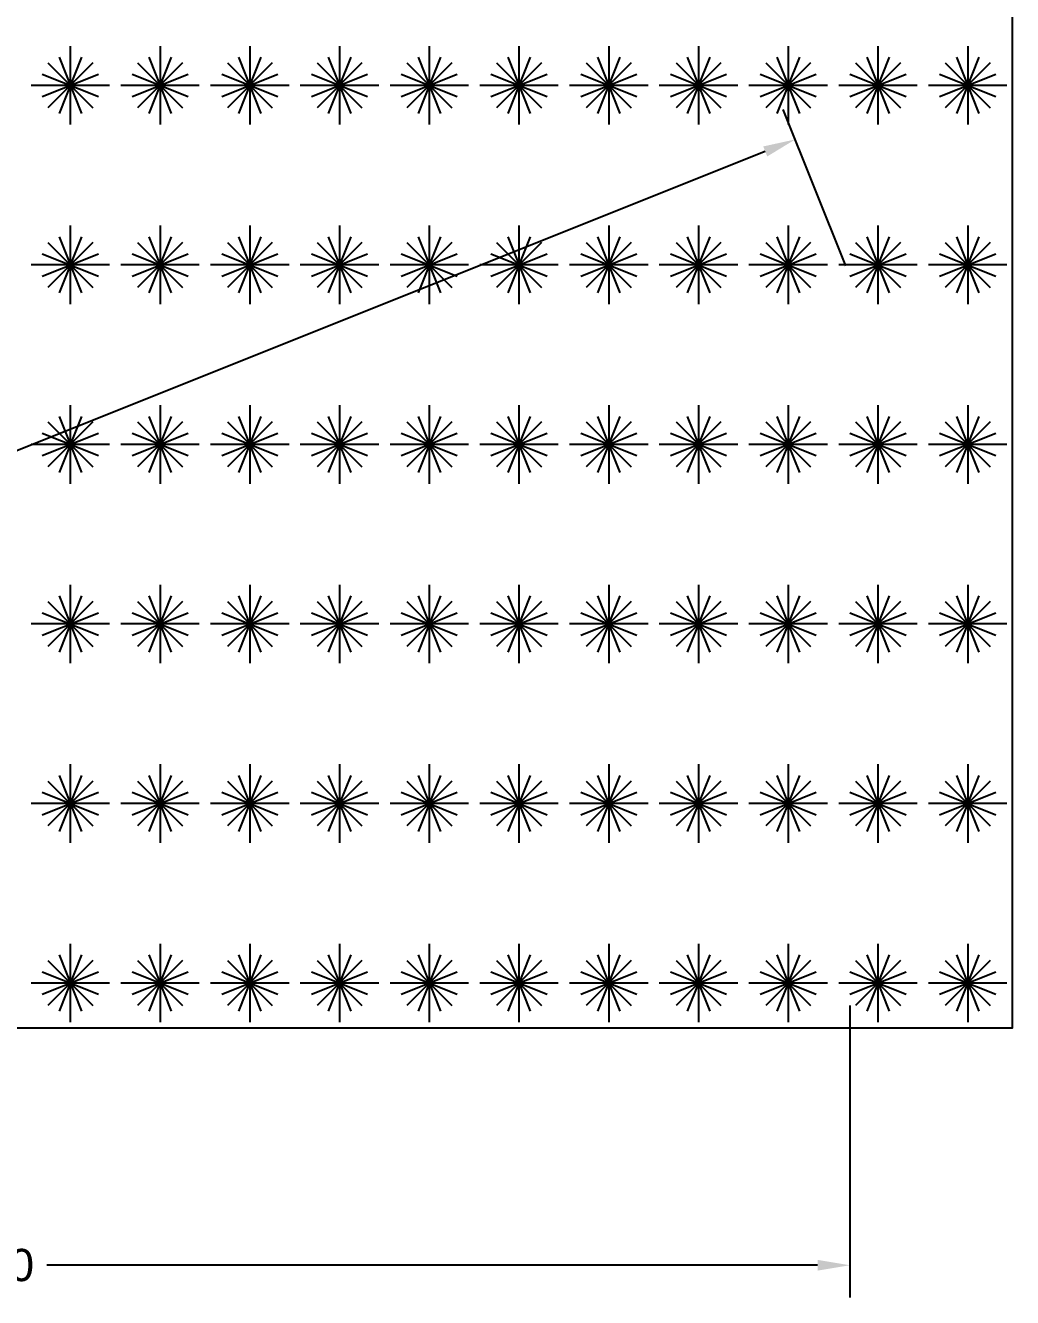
# Model space of a CAD drawing. Header units: inches. Extents: x 0 to 11, y -1.5 to 10.
# Drawn here: x 5.5 to 11, y -1.5 to 5.58 of the extents above; entities that cross this region are included whole.
import ezdxf

# ---------------------------------------------------------------- set-up
doc = ezdxf.new("R2010")
doc.units = ezdxf.units.IN
doc.header["$LTSCALE"] = 0.01
doc.header["$MEASUREMENT"] = 0
doc.styles.get("Standard").update_dxf_attribs({"font": 'arial.ttf'})
doc.dimstyles.get("Standard").update_dxf_attribs({"dimtxt": 0.18, "dimasz": 0.18, "dimexe": 0.18, "dimexo": 0.0625, "dimgap": 0.09, "dimtad": 0, "dimtih": 1, "dimtoh": 1, "dimdec": 4, "dimzin": 0, "dimdsep": 46, "dimtxsty": 'Standard', "dimcen": 0.09, "dimadec": 0, "dimazin": 0, "dimtfac": 1, "dimtdec": 4, "dimtofl": 0, "dimtmove": 0, "dimatfit": 3, "dimfxl": 1, "dimtolj": 1, "dimtzin": 0, "dimarcsym": 0})

# ---------------------------------------------------------------- blocks, each defined once
blk = doc.blocks.new('*D1')
at = {"color": 0, "lineweight": -2, "transparency": 16777216}
for p, q in [((10.0706, 4.2455), (9.7224, 5.116)), ((9.6221, 4.882), (5.4004, 3.1934)), ((0.2689, 1.1407), (4.4906, 2.8294)), ((0.3831, 0.3705), (0.0349, 1.241))]:
    blk.add_line(p, q, dxfattribs=at)
at = {"color": 0, "transparency": 16777216}
for points in [[(9.611, 4.9099), (9.6333, 4.8542), (9.7892, 4.9489)], [(0.2577, 1.1686), (0.28, 1.1129), (0.1017, 1.0739)]]:
    blk.add_solid(points, dxfattribs=at)
at = {"layer": 'Defpoints', "color": 0, "transparency": 16777216}
for p in [(10.0938, 4.1875), (0.1017, 1.0739), (0.4063, 0.3125)]:
    blk.add_point(p, dxfattribs=at)
at = {"color": 0, "transparency": 16777216, "insert": (4.9455, 3.0114), "char_height": 0.18, "attachment_point": 5}
blk.add_mtext('\\A1;10.4338', dxfattribs=at)
blk = doc.blocks.new('*D4')
at = {"color": 0, "lineweight": -2, "transparency": 16777216}
for p, q in [((0.0938, 0.125), (0.0938, -1.5019)), ((10.0938, 0.125), (10.0938, -1.5019)), ((0.2738, -1.3219), (4.569, -1.3219)), ((9.9138, -1.3219), (5.6186, -1.3219))]:
    blk.add_line(p, q, dxfattribs=at)
at = {"color": 0, "transparency": 16777216}
for points in [[(0.2738, -1.2919), (0.2738, -1.3519), (0.0938, -1.3219)], [(9.9138, -1.2919), (9.9138, -1.3519), (10.0938, -1.3219)]]:
    blk.add_solid(points, dxfattribs=at)
at = {"layer": 'Defpoints', "color": 0, "transparency": 16777216}
for p in [(0.0938, 0.1875), (10.0938, 0.1875), (10.0938, -1.3219)]:
    blk.add_point(p, dxfattribs=at)
at = {"color": 0, "transparency": 16777216, "insert": (5.0938, -1.3219), "char_height": 0.18, "attachment_point": 5}
blk.add_mtext('\\A1;10.0000', dxfattribs=at)

msp = doc.modelspace()

# ---------------------------------------------------------------- linework, layer by layer
at = {"linetype": 'Continuous'}
for p, q in [((5.75, 5.4688), (5.75, 5.0313)), ((6.25, 5.4688), (6.25, 5.0313)), ((6.75, 5.4688), (6.75, 5.0313)), ((7.25, 5.4688), (7.25, 5.0313)), ((7.75, 5.4688), (7.75, 5.0313)), ((8.25, 5.4688), (8.25, 5.0313)), ((8.75, 5.4688), (8.75, 5.0313)), ((9.25, 5.4688), (9.25, 5.0313)), ((9.75, 5.4688), (9.75, 5.0313)), ((10.25, 5.4688), (10.25, 5.0313)), ((10.75, 5.4688), (10.75, 5.0313)), ((5.8125, 5.4063), (5.6875, 5.0938)), ((5.6875, 5.4063), (5.8125, 5.0938)), ((6.3125, 5.4063), (6.1875, 5.0938)), ((6.1875, 5.4063), (6.3125, 5.0938)), ((6.8125, 5.4063), (6.6875, 5.0938)), ((6.6875, 5.4063), (6.8125, 5.0938)), ((7.3125, 5.4063), (7.1875, 5.0938)), ((7.1875, 5.4063), (7.3125, 5.0938)), ((7.8125, 5.4063), (7.6875, 5.0938)), ((7.6875, 5.4063), (7.8125, 5.0938)), ((8.3125, 5.4063), (8.1875, 5.0938)), ((8.1875, 5.4063), (8.3125, 5.0938)), ((8.8125, 5.4063), (8.6875, 5.0938)), ((8.6875, 5.4063), (8.8125, 5.0938)), ((9.3125, 5.4063), (9.1875, 5.0938)), ((9.1875, 5.4063), (9.3125, 5.0938)), ((9.8125, 5.4063), (9.6875, 5.0938)), ((9.6875, 5.4063), (9.8125, 5.0938)), ((10.3125, 5.4063), (10.1875, 5.0938)), ((10.1875, 5.4063), (10.3125, 5.0938)), ((10.8125, 5.4063), (10.6875, 5.0938)), ((10.6875, 5.4063), (10.8125, 5.0938)), ((5.625, 5.375), (5.875, 5.125)), ((5.875, 5.375), (5.625, 5.125)), ((6.125, 5.375), (6.375, 5.125)), ((6.375, 5.375), (6.125, 5.125)), ((6.625, 5.375), (6.875, 5.125)), ((6.875, 5.375), (6.625, 5.125)), ((7.125, 5.375), (7.375, 5.125)), ((7.375, 5.375), (7.125, 5.125)), ((7.625, 5.375), (7.875, 5.125)), ((7.875, 5.375), (7.625, 5.125)), ((8.125, 5.375), (8.375, 5.125)), ((8.375, 5.375), (8.125, 5.125)), ((8.625, 5.375), (8.875, 5.125)), ((8.875, 5.375), (8.625, 5.125)), ((9.125, 5.375), (9.375, 5.125)), ((9.375, 5.375), (9.125, 5.125)), ((9.625, 5.375), (9.875, 5.125)), ((9.875, 5.375), (9.625, 5.125)), ((10.125, 5.375), (10.375, 5.125)), ((10.375, 5.375), (10.125, 5.125)), ((10.625, 5.375), (10.875, 5.125)), ((10.875, 5.375), (10.625, 5.125)), ((5.9688, 5.25), (5.5313, 5.25)), ((5.5938, 5.1875), (5.9063, 5.3125)), ((5.5938, 5.3125), (5.9063, 5.1875)), ((6.4688, 5.25), (6.0313, 5.25)), ((6.0938, 5.1875), (6.4063, 5.3125)), ((6.0938, 5.3125), (6.4063, 5.1875)), ((6.9688, 5.25), (6.5313, 5.25)), ((6.5938, 5.1875), (6.9063, 5.3125)), ((6.5938, 5.3125), (6.9063, 5.1875)), ((7.4688, 5.25), (7.0313, 5.25)), ((7.0938, 5.1875), (7.4063, 5.3125)), ((7.0938, 5.3125), (7.4063, 5.1875)), ((7.9688, 5.25), (7.5313, 5.25)), ((7.5938, 5.1875), (7.9063, 5.3125)), ((7.5938, 5.3125), (7.9063, 5.1875)), ((8.4688, 5.25), (8.0313, 5.25)), ((8.0938, 5.1875), (8.4063, 5.3125)), ((8.0938, 5.3125), (8.4063, 5.1875)), ((8.9688, 5.25), (8.5313, 5.25)), ((8.5938, 5.1875), (8.9063, 5.3125)), ((8.5938, 5.3125), (8.9063, 5.1875)), ((9.4688, 5.25), (9.0313, 5.25)), ((9.0938, 5.1875), (9.4063, 5.3125)), ((9.0938, 5.3125), (9.4063, 5.1875)), ((9.9688, 5.25), (9.5313, 5.25)), ((9.5938, 5.1875), (9.9063, 5.3125)), ((9.5938, 5.3125), (9.9063, 5.1875)), ((10.4688, 5.25), (10.0313, 5.25)), ((10.0938, 5.1875), (10.4063, 5.3125)), ((10.0938, 5.3125), (10.4063, 5.1875)), ((10.9688, 5.25), (10.5313, 5.25)), ((10.5938, 5.1875), (10.9063, 5.3125)), ((10.5938, 5.3125), (10.9063, 5.1875)), ((5.75, 4.4688), (5.75, 4.0313)), ((6.25, 4.4688), (6.25, 4.0313)), ((6.75, 4.4688), (6.75, 4.0313)), ((7.25, 4.4688), (7.25, 4.0313)), ((7.75, 4.4688), (7.75, 4.0313)), ((8.25, 4.4688), (8.25, 4.0313)), ((8.75, 4.4688), (8.75, 4.0313)), ((9.25, 4.4688), (9.25, 4.0313)), ((9.75, 4.4688), (9.75, 4.0313)), ((10.25, 4.4688), (10.25, 4.0313)), ((10.75, 4.4688), (10.75, 4.0313)), ((5.8125, 4.4063), (5.6875, 4.0938)), ((5.6875, 4.4063), (5.8125, 4.0938)), ((6.3125, 4.4063), (6.1875, 4.0938)), ((6.1875, 4.4063), (6.3125, 4.0938)), ((6.8125, 4.4063), (6.6875, 4.0938)), ((6.6875, 4.4063), (6.8125, 4.0938)), ((7.3125, 4.4063), (7.1875, 4.0938)), ((7.1875, 4.4063), (7.3125, 4.0938)), ((7.8125, 4.4063), (7.6875, 4.0938)), ((7.6875, 4.4063), (7.8125, 4.0938)), ((8.3125, 4.4063), (8.1875, 4.0938)), ((8.1875, 4.4063), (8.3125, 4.0938)), ((8.8125, 4.4063), (8.6875, 4.0938)), ((8.6875, 4.4063), (8.8125, 4.0938)), ((9.3125, 4.4063), (9.1875, 4.0938)), ((9.1875, 4.4063), (9.3125, 4.0938)), ((9.8125, 4.4063), (9.6875, 4.0938)), ((9.6875, 4.4063), (9.8125, 4.0938)), ((10.3125, 4.4063), (10.1875, 4.0938)), ((10.1875, 4.4063), (10.3125, 4.0938)), ((10.8125, 4.4063), (10.6875, 4.0938)), ((10.6875, 4.4063), (10.8125, 4.0938)), ((5.625, 4.375), (5.875, 4.125)), ((5.875, 4.375), (5.625, 4.125)), ((6.125, 4.375), (6.375, 4.125)), ((6.375, 4.375), (6.125, 4.125)), ((6.625, 4.375), (6.875, 4.125)), ((6.875, 4.375), (6.625, 4.125)), ((7.125, 4.375), (7.375, 4.125)), ((7.375, 4.375), (7.125, 4.125)), ((7.625, 4.375), (7.875, 4.125)), ((7.875, 4.375), (7.625, 4.125)), ((8.125, 4.375), (8.375, 4.125)), ((8.375, 4.375), (8.125, 4.125)), ((8.625, 4.375), (8.875, 4.125)), ((8.875, 4.375), (8.625, 4.125)), ((9.125, 4.375), (9.375, 4.125)), ((9.375, 4.375), (9.125, 4.125)), ((9.625, 4.375), (9.875, 4.125)), ((9.875, 4.375), (9.625, 4.125)), ((10.125, 4.375), (10.375, 4.125)), ((10.375, 4.375), (10.125, 4.125)), ((10.625, 4.375), (10.875, 4.125)), ((10.875, 4.375), (10.625, 4.125)), ((5.5938, 4.1875), (5.9063, 4.3125)), ((5.5938, 4.3125), (5.9063, 4.1875)), ((6.0938, 4.1875), (6.4063, 4.3125)), ((6.0938, 4.3125), (6.4063, 4.1875)), ((6.5938, 4.1875), (6.9063, 4.3125)), ((6.5938, 4.3125), (6.9063, 4.1875)), ((7.0938, 4.1875), (7.4063, 4.3125)), ((7.0938, 4.3125), (7.4063, 4.1875)), ((7.5938, 4.1875), (7.9063, 4.3125)), ((7.5938, 4.3125), (7.9063, 4.1875)), ((8.0938, 4.1875), (8.4063, 4.3125)), ((8.0938, 4.3125), (8.4063, 4.1875)), ((8.5938, 4.1875), (8.9063, 4.3125)), ((8.5938, 4.3125), (8.9063, 4.1875)), ((9.0938, 4.1875), (9.4063, 4.3125)), ((9.0938, 4.3125), (9.4063, 4.1875)), ((9.5938, 4.1875), (9.9063, 4.3125)), ((9.5938, 4.3125), (9.9063, 4.1875)), ((10.0938, 4.1875), (10.4063, 4.3125)), ((10.0938, 4.3125), (10.4063, 4.1875)), ((10.5938, 4.1875), (10.9063, 4.3125)), ((10.5938, 4.3125), (10.9063, 4.1875)), ((5.9688, 4.25), (5.5313, 4.25)), ((6.4688, 4.25), (6.0313, 4.25)), ((6.9688, 4.25), (6.5313, 4.25)), ((7.4688, 4.25), (7.0313, 4.25)), ((7.9688, 4.25), (7.5313, 4.25)), ((8.4688, 4.25), (8.0313, 4.25)), ((8.9688, 4.25), (8.5313, 4.25)), ((9.4688, 4.25), (9.0313, 4.25)), ((9.9688, 4.25), (9.5313, 4.25)), ((10.4688, 4.25), (10.0313, 4.25)), ((10.9688, 4.25), (10.5313, 4.25)), ((5.8125, 3.4063), (5.6875, 3.0938)), ((5.6875, 3.4063), (5.8125, 3.0938)), ((5.75, 3.4688), (5.75, 3.0313)), ((6.3125, 3.4063), (6.1875, 3.0938)), ((6.1875, 3.4063), (6.3125, 3.0938)), ((6.25, 3.4688), (6.25, 3.0313)), ((6.8125, 3.4063), (6.6875, 3.0938)), ((6.6875, 3.4063), (6.8125, 3.0938)), ((6.75, 3.4688), (6.75, 3.0313)), ((7.3125, 3.4063), (7.1875, 3.0938)), ((7.1875, 3.4063), (7.3125, 3.0938)), ((7.25, 3.4688), (7.25, 3.0313)), ((7.8125, 3.4063), (7.6875, 3.0938)), ((7.6875, 3.4063), (7.8125, 3.0938)), ((7.75, 3.4688), (7.75, 3.0313)), ((8.3125, 3.4063), (8.1875, 3.0938)), ((8.1875, 3.4063), (8.3125, 3.0938)), ((8.25, 3.4688), (8.25, 3.0313)), ((8.8125, 3.4063), (8.6875, 3.0938)), ((8.6875, 3.4063), (8.8125, 3.0938)), ((8.75, 3.4688), (8.75, 3.0313)), ((9.3125, 3.4063), (9.1875, 3.0938)), ((9.1875, 3.4063), (9.3125, 3.0938)), ((9.25, 3.4688), (9.25, 3.0313)), ((9.8125, 3.4063), (9.6875, 3.0938)), ((9.6875, 3.4063), (9.8125, 3.0938)), ((9.75, 3.4688), (9.75, 3.0313)), ((10.3125, 3.4063), (10.1875, 3.0938)), ((10.1875, 3.4063), (10.3125, 3.0938)), ((10.25, 3.4688), (10.25, 3.0313)), ((10.8125, 3.4063), (10.6875, 3.0938)), ((10.6875, 3.4063), (10.8125, 3.0938)), ((10.75, 3.4688), (10.75, 3.0313)), ((5.625, 3.375), (5.875, 3.125)), ((5.875, 3.375), (5.625, 3.125)), ((6.125, 3.375), (6.375, 3.125)), ((6.375, 3.375), (6.125, 3.125)), ((6.625, 3.375), (6.875, 3.125)), ((6.875, 3.375), (6.625, 3.125)), ((7.125, 3.375), (7.375, 3.125)), ((7.375, 3.375), (7.125, 3.125)), ((7.625, 3.375), (7.875, 3.125)), ((7.875, 3.375), (7.625, 3.125)), ((8.125, 3.375), (8.375, 3.125)), ((8.375, 3.375), (8.125, 3.125)), ((8.625, 3.375), (8.875, 3.125)), ((8.875, 3.375), (8.625, 3.125)), ((9.125, 3.375), (9.375, 3.125)), ((9.375, 3.375), (9.125, 3.125)), ((9.625, 3.375), (9.875, 3.125)), ((9.875, 3.375), (9.625, 3.125)), ((10.125, 3.375), (10.375, 3.125)), ((10.375, 3.375), (10.125, 3.125)), ((10.625, 3.375), (10.875, 3.125)), ((10.875, 3.375), (10.625, 3.125)), ((5.5938, 3.1875), (5.9063, 3.3125)), ((5.5938, 3.3125), (5.9063, 3.1875)), ((6.0938, 3.1875), (6.4063, 3.3125)), ((6.0938, 3.3125), (6.4063, 3.1875)), ((6.5938, 3.1875), (6.9063, 3.3125)), ((6.5938, 3.3125), (6.9063, 3.1875)), ((7.0938, 3.1875), (7.4063, 3.3125)), ((7.0938, 3.3125), (7.4063, 3.1875)), ((7.5938, 3.1875), (7.9063, 3.3125)), ((7.5938, 3.3125), (7.9063, 3.1875)), ((8.0938, 3.1875), (8.4063, 3.3125)), ((8.0938, 3.3125), (8.4063, 3.1875)), ((8.5938, 3.1875), (8.9063, 3.3125)), ((8.5938, 3.3125), (8.9063, 3.1875)), ((9.0938, 3.1875), (9.4063, 3.3125)), ((9.0938, 3.3125), (9.4063, 3.1875)), ((9.5938, 3.1875), (9.9063, 3.3125)), ((9.5938, 3.3125), (9.9063, 3.1875)), ((10.0938, 3.1875), (10.4063, 3.3125)), ((10.0938, 3.3125), (10.4063, 3.1875)), ((10.5938, 3.1875), (10.9063, 3.3125)), ((10.5938, 3.3125), (10.9063, 3.1875)), ((5.9688, 3.25), (5.5313, 3.25)), ((6.4688, 3.25), (6.0313, 3.25)), ((6.9688, 3.25), (6.5313, 3.25)), ((7.4688, 3.25), (7.0313, 3.25)), ((7.9688, 3.25), (7.5313, 3.25)), ((8.4688, 3.25), (8.0313, 3.25)), ((8.9688, 3.25), (8.5313, 3.25)), ((9.4688, 3.25), (9.0313, 3.25)), ((9.9688, 3.25), (9.5313, 3.25)), ((10.4688, 3.25), (10.0313, 3.25)), ((10.9688, 3.25), (10.5313, 3.25)), ((5.75, 2.4688), (5.75, 2.0313)), ((6.25, 2.4688), (6.25, 2.0313)), ((6.75, 2.4688), (6.75, 2.0313)), ((7.25, 2.4688), (7.25, 2.0313)), ((7.75, 2.4688), (7.75, 2.0313)), ((8.25, 2.4688), (8.25, 2.0313)), ((8.75, 2.4688), (8.75, 2.0313)), ((9.25, 2.4688), (9.25, 2.0313)), ((9.75, 2.4688), (9.75, 2.0313)), ((10.25, 2.4688), (10.25, 2.0313)), ((10.75, 2.4688), (10.75, 2.0313)), ((5.625, 2.375), (5.875, 2.125)), ((5.875, 2.375), (5.625, 2.125)), ((5.8125, 2.4063), (5.6875, 2.0938)), ((5.6875, 2.4063), (5.8125, 2.0938)), ((6.125, 2.375), (6.375, 2.125)), ((6.375, 2.375), (6.125, 2.125)), ((6.3125, 2.4063), (6.1875, 2.0938)), ((6.1875, 2.4063), (6.3125, 2.0938)), ((6.625, 2.375), (6.875, 2.125)), ((6.875, 2.375), (6.625, 2.125)), ((6.8125, 2.4063), (6.6875, 2.0938)), ((6.6875, 2.4063), (6.8125, 2.0938)), ((7.125, 2.375), (7.375, 2.125)), ((7.375, 2.375), (7.125, 2.125)), ((7.3125, 2.4063), (7.1875, 2.0938)), ((7.1875, 2.4063), (7.3125, 2.0938)), ((7.625, 2.375), (7.875, 2.125)), ((7.875, 2.375), (7.625, 2.125)), ((7.8125, 2.4063), (7.6875, 2.0938)), ((7.6875, 2.4063), (7.8125, 2.0938)), ((8.125, 2.375), (8.375, 2.125)), ((8.375, 2.375), (8.125, 2.125)), ((8.3125, 2.4063), (8.1875, 2.0938)), ((8.1875, 2.4063), (8.3125, 2.0938)), ((8.625, 2.375), (8.875, 2.125)), ((8.875, 2.375), (8.625, 2.125)), ((8.8125, 2.4063), (8.6875, 2.0938)), ((8.6875, 2.4063), (8.8125, 2.0938)), ((9.125, 2.375), (9.375, 2.125)), ((9.375, 2.375), (9.125, 2.125)), ((9.3125, 2.4063), (9.1875, 2.0938)), ((9.1875, 2.4063), (9.3125, 2.0938)), ((9.625, 2.375), (9.875, 2.125)), ((9.875, 2.375), (9.625, 2.125)), ((9.8125, 2.4063), (9.6875, 2.0938)), ((9.6875, 2.4063), (9.8125, 2.0938)), ((10.125, 2.375), (10.375, 2.125)), ((10.375, 2.375), (10.125, 2.125)), ((10.3125, 2.4063), (10.1875, 2.0938)), ((10.1875, 2.4063), (10.3125, 2.0938)), ((10.625, 2.375), (10.875, 2.125)), ((10.875, 2.375), (10.625, 2.125)), ((10.8125, 2.4063), (10.6875, 2.0938)), ((10.6875, 2.4063), (10.8125, 2.0938)), ((5.5938, 2.1875), (5.9063, 2.3125)), ((5.5938, 2.3125), (5.9063, 2.1875)), ((6.0938, 2.1875), (6.4063, 2.3125)), ((6.0938, 2.3125), (6.4063, 2.1875)), ((6.5938, 2.1875), (6.9063, 2.3125)), ((6.5938, 2.3125), (6.9063, 2.1875)), ((7.0938, 2.1875), (7.4063, 2.3125)), ((7.0938, 2.3125), (7.4063, 2.1875)), ((7.5938, 2.1875), (7.9063, 2.3125)), ((7.5938, 2.3125), (7.9063, 2.1875)), ((8.0938, 2.1875), (8.4063, 2.3125)), ((8.0938, 2.3125), (8.4063, 2.1875)), ((8.5938, 2.1875), (8.9063, 2.3125)), ((8.5938, 2.3125), (8.9063, 2.1875)), ((9.0938, 2.1875), (9.4063, 2.3125)), ((9.0938, 2.3125), (9.4063, 2.1875)), ((9.5938, 2.1875), (9.9063, 2.3125)), ((9.5938, 2.3125), (9.9063, 2.1875)), ((10.0938, 2.1875), (10.4063, 2.3125)), ((10.0938, 2.3125), (10.4063, 2.1875)), ((10.5938, 2.1875), (10.9063, 2.3125)), ((10.5938, 2.3125), (10.9063, 2.1875)), ((5.9688, 2.25), (5.5313, 2.25)), ((6.4688, 2.25), (6.0313, 2.25)), ((6.9688, 2.25), (6.5313, 2.25)), ((7.4688, 2.25), (7.0313, 2.25)), ((7.9688, 2.25), (7.5313, 2.25)), ((8.4688, 2.25), (8.0313, 2.25)), ((8.9688, 2.25), (8.5313, 2.25)), ((9.4688, 2.25), (9.0313, 2.25)), ((9.9688, 2.25), (9.5313, 2.25)), ((10.4688, 2.25), (10.0313, 2.25)), ((10.9688, 2.25), (10.5313, 2.25)), ((5.75, 1.4688), (5.75, 1.0313)), ((6.25, 1.4688), (6.25, 1.0313)), ((6.75, 1.4688), (6.75, 1.0313)), ((7.25, 1.4688), (7.25, 1.0313)), ((7.75, 1.4688), (7.75, 1.0313)), ((8.25, 1.4688), (8.25, 1.0313)), ((8.75, 1.4688), (8.75, 1.0313)), ((9.25, 1.4688), (9.25, 1.0313)), ((9.75, 1.4688), (9.75, 1.0313)), ((10.25, 1.4688), (10.25, 1.0313)), ((10.75, 1.4688), (10.75, 1.0313)), ((5.625, 1.375), (5.875, 1.125)), ((5.875, 1.375), (5.625, 1.125)), ((5.8125, 1.4063), (5.6875, 1.0938)), ((5.6875, 1.4063), (5.8125, 1.0938)), ((6.125, 1.375), (6.375, 1.125)), ((6.375, 1.375), (6.125, 1.125)), ((6.3125, 1.4063), (6.1875, 1.0938)), ((6.1875, 1.4063), (6.3125, 1.0938)), ((6.625, 1.375), (6.875, 1.125)), ((6.875, 1.375), (6.625, 1.125)), ((6.8125, 1.4063), (6.6875, 1.0938)), ((6.6875, 1.4063), (6.8125, 1.0938)), ((7.125, 1.375), (7.375, 1.125)), ((7.375, 1.375), (7.125, 1.125)), ((7.3125, 1.4063), (7.1875, 1.0938)), ((7.1875, 1.4063), (7.3125, 1.0938)), ((7.625, 1.375), (7.875, 1.125)), ((7.875, 1.375), (7.625, 1.125)), ((7.8125, 1.4063), (7.6875, 1.0938)), ((7.6875, 1.4063), (7.8125, 1.0938)), ((8.125, 1.375), (8.375, 1.125)), ((8.375, 1.375), (8.125, 1.125)), ((8.3125, 1.4063), (8.1875, 1.0938)), ((8.1875, 1.4063), (8.3125, 1.0938)), ((8.625, 1.375), (8.875, 1.125)), ((8.875, 1.375), (8.625, 1.125)), ((8.8125, 1.4063), (8.6875, 1.0938)), ((8.6875, 1.4063), (8.8125, 1.0938)), ((9.125, 1.375), (9.375, 1.125)), ((9.375, 1.375), (9.125, 1.125)), ((9.3125, 1.4063), (9.1875, 1.0938)), ((9.1875, 1.4063), (9.3125, 1.0938)), ((9.625, 1.375), (9.875, 1.125)), ((9.875, 1.375), (9.625, 1.125)), ((9.8125, 1.4063), (9.6875, 1.0938)), ((9.6875, 1.4063), (9.8125, 1.0938)), ((10.125, 1.375), (10.375, 1.125)), ((10.375, 1.375), (10.125, 1.125)), ((10.3125, 1.4063), (10.1875, 1.0938)), ((10.1875, 1.4063), (10.3125, 1.0938)), ((10.625, 1.375), (10.875, 1.125)), ((10.875, 1.375), (10.625, 1.125)), ((10.8125, 1.4063), (10.6875, 1.0938)), ((10.6875, 1.4063), (10.8125, 1.0938)), ((5.5938, 1.1875), (5.9063, 1.3125)), ((5.5938, 1.3125), (5.9063, 1.1875)), ((6.0938, 1.1875), (6.4063, 1.3125)), ((6.0938, 1.3125), (6.4063, 1.1875)), ((6.5938, 1.1875), (6.9063, 1.3125)), ((6.5938, 1.3125), (6.9063, 1.1875)), ((7.0938, 1.1875), (7.4063, 1.3125)), ((7.0938, 1.3125), (7.4063, 1.1875)), ((7.5938, 1.1875), (7.9063, 1.3125)), ((7.5938, 1.3125), (7.9063, 1.1875)), ((8.0938, 1.1875), (8.4063, 1.3125)), ((8.0938, 1.3125), (8.4063, 1.1875)), ((8.5938, 1.1875), (8.9063, 1.3125)), ((8.5938, 1.3125), (8.9063, 1.1875)), ((9.0938, 1.1875), (9.4063, 1.3125)), ((9.0938, 1.3125), (9.4063, 1.1875)), ((9.5938, 1.1875), (9.9063, 1.3125)), ((9.5938, 1.3125), (9.9063, 1.1875)), ((10.0938, 1.1875), (10.4063, 1.3125)), ((10.0938, 1.3125), (10.4063, 1.1875)), ((10.5938, 1.1875), (10.9063, 1.3125)), ((10.5938, 1.3125), (10.9063, 1.1875)), ((5.9688, 1.25), (5.5313, 1.25)), ((6.4688, 1.25), (6.0313, 1.25)), ((6.9688, 1.25), (6.5313, 1.25)), ((7.4688, 1.25), (7.0313, 1.25)), ((7.9688, 1.25), (7.5313, 1.25)), ((8.4688, 1.25), (8.0313, 1.25)), ((8.9688, 1.25), (8.5313, 1.25)), ((9.4688, 1.25), (9.0313, 1.25)), ((9.9688, 1.25), (9.5313, 1.25)), ((10.4688, 1.25), (10.0313, 1.25)), ((10.9688, 1.25), (10.5313, 1.25)), ((5.75, 0.4688), (5.75, 0.0313)), ((6.25, 0.4688), (6.25, 0.0313)), ((6.75, 0.4688), (6.75, 0.0313)), ((7.25, 0.4688), (7.25, 0.0313)), ((7.75, 0.4688), (7.75, 0.0313)), ((8.25, 0.4688), (8.25, 0.0313)), ((8.75, 0.4688), (8.75, 0.0313)), ((9.25, 0.4688), (9.25, 0.0313)), ((9.75, 0.4688), (9.75, 0.0313)), ((10.25, 0.4688), (10.25, 0.0313)), ((10.75, 0.4688), (10.75, 0.0313)), ((5.625, 0.375), (5.875, 0.125)), ((5.875, 0.375), (5.625, 0.125)), ((5.8125, 0.4063), (5.6875, 0.0938)), ((5.6875, 0.4063), (5.8125, 0.0938)), ((6.125, 0.375), (6.375, 0.125)), ((6.375, 0.375), (6.125, 0.125)), ((6.3125, 0.4063), (6.1875, 0.0938)), ((6.1875, 0.4063), (6.3125, 0.0938)), ((6.625, 0.375), (6.875, 0.125)), ((6.875, 0.375), (6.625, 0.125)), ((6.8125, 0.4063), (6.6875, 0.0938)), ((6.6875, 0.4063), (6.8125, 0.0938)), ((7.125, 0.375), (7.375, 0.125)), ((7.375, 0.375), (7.125, 0.125)), ((7.3125, 0.4063), (7.1875, 0.0938)), ((7.1875, 0.4063), (7.3125, 0.0938)), ((7.625, 0.375), (7.875, 0.125)), ((7.875, 0.375), (7.625, 0.125)), ((7.8125, 0.4063), (7.6875, 0.0938)), ((7.6875, 0.4063), (7.8125, 0.0938)), ((8.125, 0.375), (8.375, 0.125)), ((8.375, 0.375), (8.125, 0.125)), ((8.3125, 0.4063), (8.1875, 0.0938)), ((8.1875, 0.4063), (8.3125, 0.0938)), ((8.625, 0.375), (8.875, 0.125)), ((8.875, 0.375), (8.625, 0.125)), ((8.8125, 0.4063), (8.6875, 0.0938)), ((8.6875, 0.4063), (8.8125, 0.0938)), ((9.125, 0.375), (9.375, 0.125)), ((9.375, 0.375), (9.125, 0.125)), ((9.3125, 0.4063), (9.1875, 0.0938)), ((9.1875, 0.4063), (9.3125, 0.0938)), ((9.625, 0.375), (9.875, 0.125)), ((9.875, 0.375), (9.625, 0.125)), ((9.8125, 0.4063), (9.6875, 0.0938)), ((9.6875, 0.4063), (9.8125, 0.0938)), ((10.125, 0.375), (10.375, 0.125)), ((10.375, 0.375), (10.125, 0.125)), ((10.3125, 0.4063), (10.1875, 0.0938)), ((10.1875, 0.4063), (10.3125, 0.0938)), ((10.625, 0.375), (10.875, 0.125)), ((10.875, 0.375), (10.625, 0.125)), ((10.8125, 0.4063), (10.6875, 0.0938)), ((10.6875, 0.4063), (10.8125, 0.0938)), ((5.5938, 0.1875), (5.9063, 0.3125)), ((5.5938, 0.3125), (5.9063, 0.1875)), ((6.0938, 0.1875), (6.4063, 0.3125)), ((6.0938, 0.3125), (6.4063, 0.1875)), ((6.5938, 0.1875), (6.9063, 0.3125)), ((6.5938, 0.3125), (6.9063, 0.1875)), ((7.0938, 0.1875), (7.4063, 0.3125)), ((7.0938, 0.3125), (7.4063, 0.1875)), ((7.5938, 0.1875), (7.9063, 0.3125)), ((7.5938, 0.3125), (7.9063, 0.1875)), ((8.0938, 0.1875), (8.4063, 0.3125)), ((8.0938, 0.3125), (8.4063, 0.1875)), ((8.5938, 0.1875), (8.9063, 0.3125)), ((8.5938, 0.3125), (8.9063, 0.1875)), ((9.0938, 0.1875), (9.4063, 0.3125)), ((9.0938, 0.3125), (9.4063, 0.1875)), ((9.5938, 0.1875), (9.9063, 0.3125)), ((9.5938, 0.3125), (9.9063, 0.1875)), ((10.0938, 0.1875), (10.4063, 0.3125)), ((10.0938, 0.3125), (10.4063, 0.1875)), ((10.5938, 0.1875), (10.9063, 0.3125)), ((10.5938, 0.3125), (10.9063, 0.1875)), ((5.9688, 0.25), (5.5313, 0.25)), ((6.4688, 0.25), (6.0313, 0.25)), ((6.9688, 0.25), (6.5313, 0.25)), ((7.4688, 0.25), (7.0313, 0.25)), ((7.9688, 0.25), (7.5313, 0.25)), ((8.4688, 0.25), (8.0313, 0.25)), ((8.9688, 0.25), (8.5313, 0.25)), ((9.4688, 0.25), (9.0313, 0.25)), ((9.9688, 0.25), (9.5313, 0.25)), ((10.4688, 0.25), (10.0313, 0.25)), ((10.9688, 0.25), (10.5313, 0.25))]:
    msp.add_line(p, q, dxfattribs=at)
msp.add_lwpolyline([(0, 0), (11, 0), (11, 10), (0, 10)], close=True)

# ---------------------------------------------------------------- dimensions: what is measured, and where the dimension line sits
dim = msp.add_aligned_dim(p1=(10.0938, 4.1875), p2=(0.4063, 0.3125), distance=-0.82004, dimstyle='Standard')
dim.commit()
dim.dimension.update_dxf_attribs({"geometry": '*D1', "text_midpoint": (4.9455, 3.01139)})
dim = msp.add_linear_dim(base=(10.0938, -1.32191), p1=(0.0938, 0.1875), p2=(10.0938, 0.1875), dimstyle='Standard')
dim.commit()
dim.dimension.update_dxf_attribs({"geometry": '*D4', "text_midpoint": (5.0938, -1.32191), "dimtype": 160})

doc.saveas('drawing.dxf')
